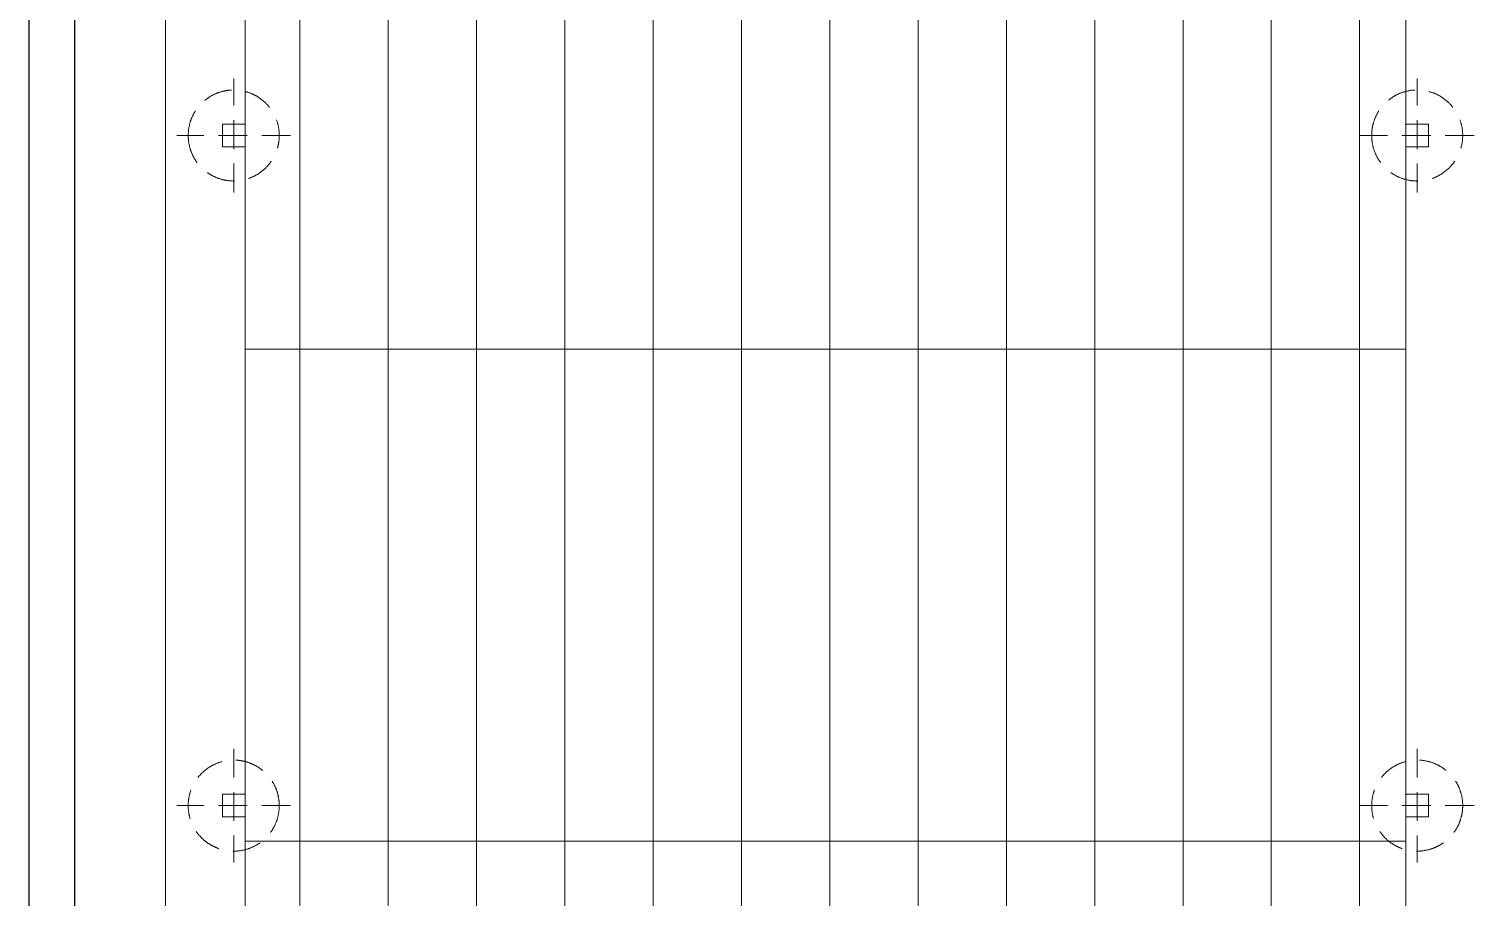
# Model space of a CAD drawing. Extents: x -3873 to 164127, y 7129 to 96529.
# Drawn here: x 10260 to 16610, y 63405 to 67219 of the extents above; entities that cross this region are included whole.
import ezdxf

# ---------------------------------------------------------------- set-up
doc = ezdxf.new("R2010")
doc.units = 0
doc.linetypes.add('HIDDEN', pattern=[9.525, 6.35, -3.175])
doc.layers.get('0').update_dxf_attribs({"linetype": 'CONTINUOUS'})
doc.layers.add('BUILDING', color=2, linetype='CONTINUOUS')
doc.layers.add('LAYOUT Kromeka', color=1, linetype='CONTINUOUS', lineweight=5)

# ---------------------------------------------------------------- blocks, each defined once
blk = doc.blocks.new('chilling_column100')
at = {"color": 4, "linetype": 'HIDDEN', "ltscale": 20}
for p, q in [((0, -250), (0, 250)), ((-250, 0), (250, 0))]:
    blk.add_line(p, q, dxfattribs=at)
at = {"color": 1, "linetype": 'Continuous', "ltscale": 20}
for p, q in [((50, 50), (-50, 50)), ((-50, 50), (-50, -50)), ((50, -50), (50, 50)), ((-50, -50), (50, -50))]:
    blk.add_line(p, q, dxfattribs=at)
at = {"color": 4, "linetype": 'HIDDEN', "ltscale": 20}
blk.add_circle((0, 0), 200, dxfattribs=at)

msp = doc.modelspace()

# ---------------------------------------------------------------- linework, layer by layer
at = {"layer": 'BUILDING', "color": 2, "linetype": 'BYBLOCK'}
msp.add_line((10259.7, 70833), (10259.7, 38883), dxfattribs=at)
at = {"layer": 'BUILDING', "color": 2}
msp.add_line((10459.7, 70833), (10459.7, 38883), dxfattribs=at)
at = {"layer": 'LAYOUT Kromeka', "ltscale": 20}
for p, q in [((10859.7, 41491.1), (10859.7, 70029.2)), ((11450.7, 40433), (11450.7, 69544.2)), ((11838.7, 40433), (11838.7, 68812)), ((12226.7, 40433), (12226.7, 68812)), ((12614.7, 40433), (12614.7, 68812)), ((13002.7, 40433), (13002.7, 68812)), ((13390.7, 40433), (13390.7, 68812)), ((13778.7, 40433), (13778.7, 68812)), ((14166.7, 40433), (14166.7, 68812)), ((14554.7, 40433), (14554.7, 68812)), ((14942.7, 40433), (14942.7, 68812)), ((15330.7, 40433), (15330.7, 68812)), ((15718.7, 40433), (15718.7, 68812)), ((16106.7, 40433), (16106.7, 68812))]:
    msp.add_line(p, q, dxfattribs=at)
at = {"layer": 'LAYOUT Kromeka', "color": 4, "ltscale": 20}
for p, q in [((11209.7, 69744.7), (11209.7, 39500.7)), ((16309.7, 69744.7), (16309.7, 39500.7)), ((16309.7, 65812), (11209.7, 65812)), ((11209.7, 63650.7), (16309.7, 63650.7))]:
    msp.add_line(p, q, dxfattribs=at)

# ---------------------------------------------------------------- block references
at = {"layer": 'LAYOUT Kromeka', "ltscale": 20, "xscale": -1}
for p in [(11159.7, 66750.7), (16359.7, 66750.7)]:
    msp.add_blockref('chilling_column100', p, dxfattribs=at)
at = {"layer": 'LAYOUT Kromeka', "ltscale": 20, "rotation": 180}
for p in [(11159.7, 63806.7), (16359.7, 63806.7)]:
    msp.add_blockref('chilling_column100', p, dxfattribs=at)

doc.saveas('drawing.dxf')
